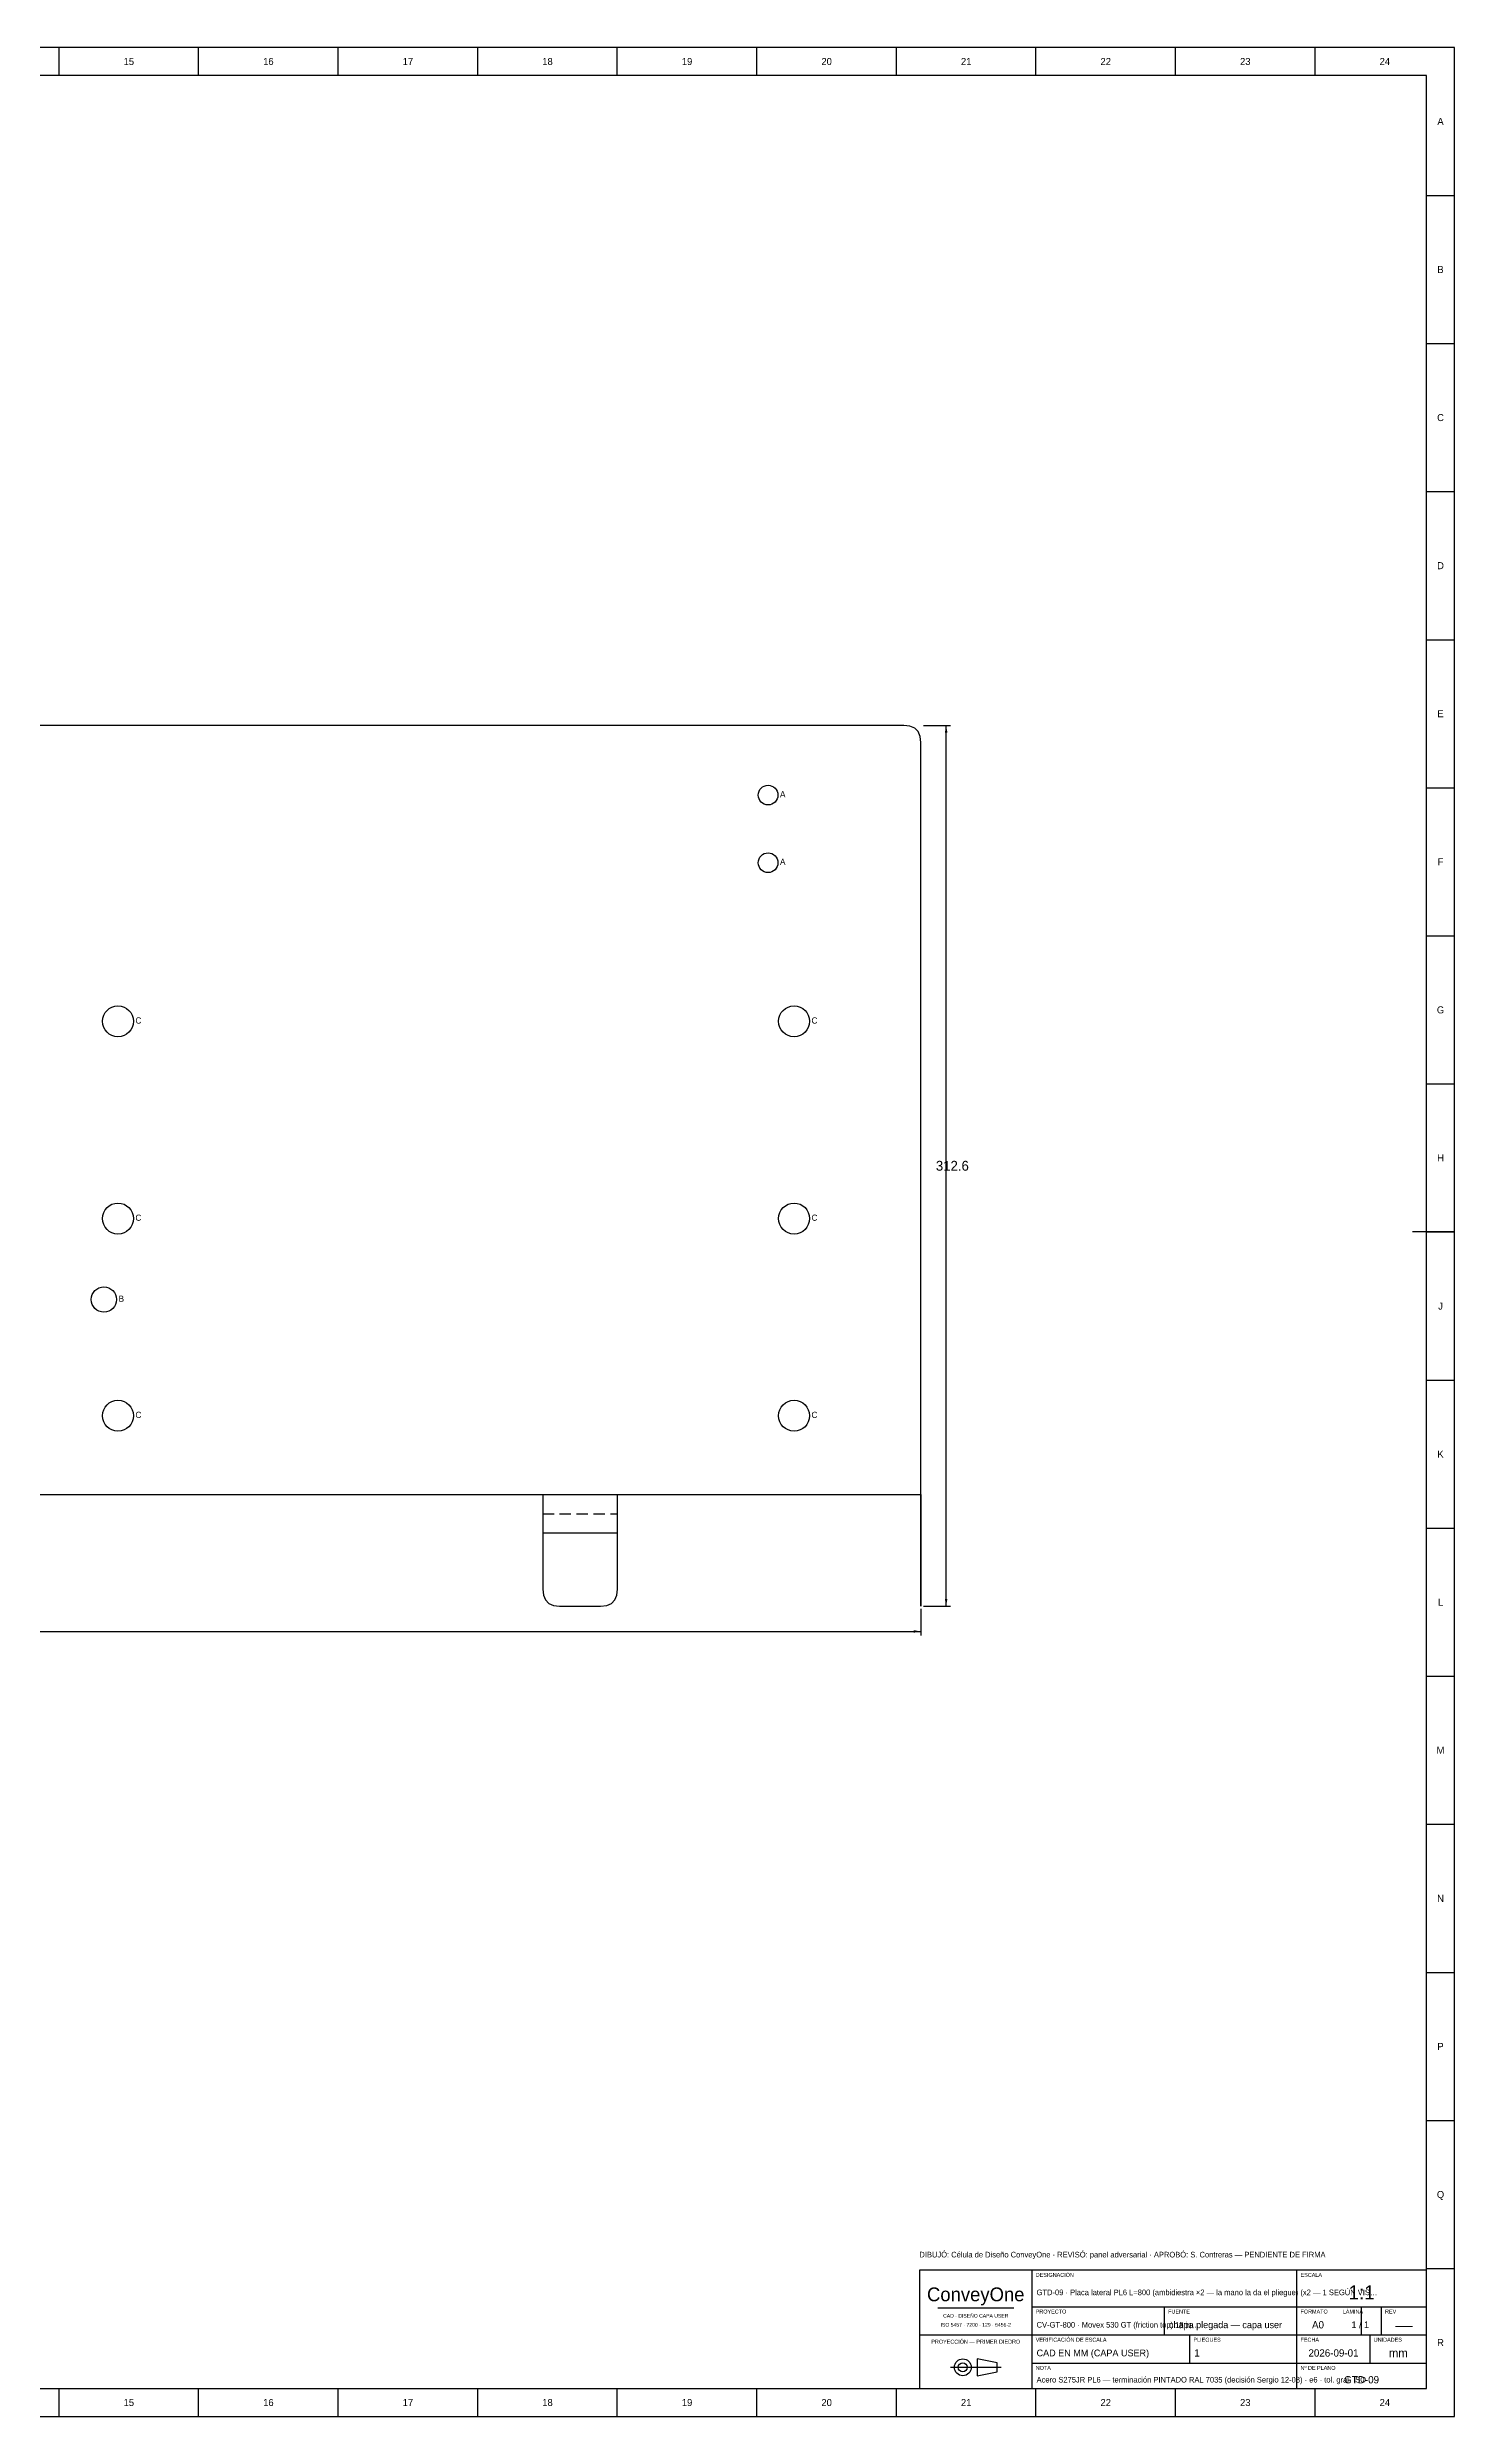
# Model space of a CAD drawing. Extents: x 0 to 1189, y 0 to 841.
# Drawn here: x 689 to 1189, y 0 to 841 of the extents above; entities that cross this region are included whole.
import ezdxf
from ezdxf.enums import TextEntityAlignment as Align

# ---------------------------------------------------------------- set-up
doc = ezdxf.new("R2010")
doc.units = 0
doc.linetypes.add('DASHED', pattern=[6, 4, -2])
for name, color, linetype in [('COTAS', 7, 'CONTINUOUS'), ('FINA', 7, 'CONTINUOUS'), ('NORMA', 7, 'CONTINUOUS'), ('PLIEGUE', 1, 'DASHED'), ('TEXTO', 7, 'CONTINUOUS'), ('VISIBLE', 7, 'CONTINUOUS')]:
    doc.layers.add(name, color=color, linetype=linetype)

msp = doc.modelspace()

# ---------------------------------------------------------------- linework, layer by layer
at = {"layer": 'COTAS'}
for p, q in [((1000.5, 600.285), (1010, 600.285)), ((1008.5, 287.715), (1008.5, 600.285)), ((999.5, 286.715), (999.5, 277.215)), ((1000.5, 287.715), (1010, 287.715)), ((199.5, 278.715), (999.5, 278.715))]:
    msp.add_line(p, q, dxfattribs=at)
for points in [[(1008.5, 600.285), (1008.95, 597.785), (1008.05, 597.785)], [(1008.5, 287.715), (1008.95, 290.215), (1008.05, 290.215)], [(999.5, 278.715), (997, 279.165), (997, 278.265)]]:
    msp.add_solid(points, dxfattribs=at)
at = {"layer": 'FINA'}
for p, q in [((1189, 841), (0, 841)), ((693.5833, 831), (693.5833, 841)), ((743.125, 831), (743.125, 841)), ((792.6667, 831), (792.6667, 841)), ((842.2083, 831), (842.2083, 841)), ((891.75, 831), (891.75, 841)), ((941.2917, 831), (941.2917, 841)), ((990.8333, 831), (990.8333, 841)), ((1040.375, 831), (1040.375, 841)), ((1089.9167, 831), (1089.9167, 841)), ((1139.4583, 831), (1139.4583, 841)), ((1189, 0), (1189, 841)), ((1179, 788.4375), (1189, 788.4375)), ((1179, 735.875), (1189, 735.875)), ((1179, 683.3125), (1189, 683.3125)), ((1179, 630.75), (1189, 630.75)), ((1179, 578.1875), (1189, 578.1875)), ((1179, 525.625), (1189, 525.625)), ((1179, 473.0625), (1189, 473.0625)), ((1179, 420.5), (1189, 420.5)), ((1179, 367.9375), (1189, 367.9375)), ((865.29, 327.285), (891.85, 327.285)), ((865.29, 313.715), (891.85, 313.715)), ((1179, 315.375), (1189, 315.375)), ((1179, 262.8125), (1189, 262.8125)), ((1179, 210.25), (1189, 210.25)), ((1179, 157.6875), (1189, 157.6875)), ((1179, 105.125), (1189, 105.125)), ((1179, 52.5625), (1189, 52.5625)), ((1005.5, 38.6), (1032.5, 38.6)), ((1039, 39), (1133, 39)), ((1086, 29), (1086, 39)), ((1133, 39), (1179, 39)), ((1156, 29), (1156, 39)), ((1163, 29), (1163, 39)), ((999, 29), (1039, 29)), ((1039, 29), (1133, 29)), ((1095, 19), (1095, 29)), ((1133, 29), (1179, 29)), ((1159, 19), (1159, 29)), ((1010.03, 17.5), (1027.97, 17.5)), ((1039, 19), (1133, 19)), ((1133, 19), (1179, 19)), ((693.5833, 0), (693.5833, 10)), ((743.125, 0), (743.125, 10)), ((792.6667, 0), (792.6667, 10)), ((842.2083, 0), (842.2083, 10)), ((891.75, 0), (891.75, 10)), ((941.2917, 0), (941.2917, 10)), ((990.8333, 0), (990.8333, 10)), ((1040.375, 0), (1040.375, 10)), ((1089.9167, 0), (1089.9167, 10)), ((1139.4583, 0), (1139.4583, 10)), ((0, 0), (1189, 0))]:
    msp.add_line(p, q, dxfattribs=at)
at = {"layer": 'NORMA'}
for p, q in [((1179, 831), (20, 831)), ((1179, 10), (1179, 831)), ((1189, 420.5), (1174, 420.5)), ((1179, 52), (999, 52)), ((999, 52), (999, 10)), ((1039, 10), (1039, 52)), ((1133, 10), (1133, 52)), ((1179, 10), (1179, 52)), ((20, 10), (1179, 10)), ((999, 10), (1179, 10))]:
    msp.add_line(p, q, dxfattribs=at)
at = {"layer": 'PLIEGUE'}
msp.add_line((865.29, 320.505), (891.85, 320.505), dxfattribs=at)
at = {"layer": 'TEXTO'}
for p, q in [((1026.59, 19.11), (1019.46, 20.49)), ((1019.46, 20.49), (1019.46, 14.51)), ((1026.59, 15.89), (1026.59, 19.11)), ((1019.46, 14.51), (1026.59, 15.89))]:
    msp.add_line(p, q, dxfattribs=at)
for radius in [2.99, 1.61]:
    msp.add_circle((1014.4, 17.5), radius, dxfattribs=at)
at = {"layer": 'VISIBLE'}
for p, q in [((993.5, 600.285), (205.5, 600.285)), ((995.66, 600.045), (993.5, 600.285)), ((997.34, 599.325), (995.66, 600.045)), ((998.54, 598.125), (997.34, 599.325)), ((999.26, 596.445), (998.54, 598.125)), ((999.5, 594.285), (999.26, 596.445)), ((999.5, 287.715), (999.5, 594.285)), ((685.29, 327.285), (865.29, 327.285)), ((865.29, 327.285), (865.29, 293.715)), ((891.85, 293.715), (891.85, 327.285)), ((891.85, 327.285), (999.5, 327.285)), ((999.5, 327.285), (999.5, 287.715)), ((865.29, 293.715), (865.53, 291.555)), ((865.53, 291.555), (866.25, 289.875)), ((866.25, 289.875), (867.45, 288.675)), ((867.45, 288.675), (869.13, 287.955)), ((869.13, 287.955), (871.29, 287.715)), ((871.29, 287.715), (885.85, 287.715)), ((885.85, 287.715), (888.01, 287.955)), ((888.01, 287.955), (889.69, 288.675)), ((889.69, 288.675), (890.89, 289.875)), ((890.89, 289.875), (891.61, 291.555)), ((891.61, 291.555), (891.85, 293.715))]:
    msp.add_line(p, q, dxfattribs=at)
for centre, radius in [((945.3, 575.585), 3.5), ((945.3, 551.585), 3.5), ((714.5, 495.285), 5.5), ((954.5, 495.285), 5.5), ((714.5, 425.285), 5.5), ((954.5, 425.285), 5.5), ((709.5, 396.535), 4.5), ((714.5, 355.285), 5.5), ((954.5, 355.285), 5.5)]:
    msp.add_circle(centre, radius, dxfattribs=at)

# ---------------------------------------------------------------- texts
at = {"layer": 'COTAS'}
msp.add_text('312.6', height=3.5, dxfattribs=at).set_placement((1010.7, 444), align=Align.MIDDLE_CENTER)
at = {"layer": 'TEXTO'}
for s, height, p in [('15', 2.5, (718.3542, 836)), ('16', 2.5, (767.8958, 836)), ('17', 2.5, (817.4375, 836)), ('18', 2.5, (866.9792, 836)), ('19', 2.5, (916.5208, 836)), ('20', 2.5, (966.0625, 836)), ('21', 2.5, (1015.6042, 836)), ('22', 2.5, (1065.1458, 836)), ('23', 2.5, (1114.6875, 836)), ('24', 2.5, (1164.2292, 836)), ('A', 2.5, (1184, 814.7188)), ('B', 2.5, (1184, 762.1563)), ('C', 2.5, (1184, 709.5938)), ('D', 2.5, (1184, 657.0313)), ('E', 2.5, (1184, 604.4688)), ('F', 2.5, (1184, 551.9063)), ('G', 2.5, (1184, 499.3438)), ('H', 2.5, (1184, 446.7813)), ('J', 2.5, (1184, 394.2188)), ('K', 2.5, (1184, 341.6563)), ('L', 2.5, (1184, 289.0938)), ('M', 2.5, (1184, 236.5313)), ('N', 2.5, (1184, 183.9688)), ('P', 2.5, (1184, 131.4063)), ('Q', 2.5, (1184, 78.8438)), ('ConveyOne', 4.9, (1019, 43.4)), ('1:1', 5, (1156, 44.1)), ('CAD · DISEÑO CAPA USER', 1.3, (1019, 35.8)), ('A0', 2.6, (1140.5, 32.6)), ('1 / 1', 2.4, (1155.5, 32.6)), ('PROYECCIÓN — PRIMER DIEDRO', 1.4, (1019, 26.6)), ('ISO 5457 · 7200 · 129 · 5456-2', 1.3, (1019, 32.6)), ('—', 4.6, (1171, 32.6)), ('R', 2.5, (1184, 26.2813)), ('2026-09-01', 2.6, (1146, 22.6)), ('mm', 3, (1169, 22.6)), ('GTD-09', 2.6, (1156, 13.1)), ('15', 2.5, (718.3542, 5)), ('16', 2.5, (767.8958, 5)), ('17', 2.5, (817.4375, 5)), ('18', 2.5, (866.9792, 5)), ('19', 2.5, (916.5208, 5)), ('20', 2.5, (966.0625, 5)), ('21', 2.5, (1015.6042, 5)), ('22', 2.5, (1065.1458, 5)), ('23', 2.5, (1114.6875, 5)), ('24', 2.5, (1164.2292, 5))]:
    msp.add_text(s, height=height, dxfattribs=at).set_placement(p, align=Align.MIDDLE_CENTER)
for s, height, p in [('A', 2.2, (949.5, 574.785)), ('A', 2.2, (949.5, 550.785)), ('C', 2.2, (720.7, 494.485)), ('C', 2.2, (960.7, 494.485)), ('C', 2.2, (720.7, 424.485)), ('C', 2.2, (960.7, 424.485)), ('B', 2.2, (714.7, 395.735)), ('C', 2.2, (720.7, 354.485)), ('C', 2.2, (960.7, 354.485)), ('DIBUJÓ: Célula de Diseño ConveyOne · REVISÓ: panel adversarial · APROBÓ: S. Contreras — PENDIENTE DE FIRMA', 2, (999, 56.5)), ('DESIGNACIÓN', 1.4, (1040.3, 49.6)), ('ESCALA', 1.4, (1134.3, 49.6)), ('PROYECTO', 1.4, (1040.3, 36.6)), ('FUENTE', 1.4, (1087.3, 36.6)), ('FORMATO', 1.4, (1134.3, 36.6)), ('LÁMINA', 1.4, (1149.3, 36.6)), ('REV', 1.4, (1164.3, 36.6)), ('VERIFICACIÓN DE ESCALA', 1.4, (1040.3, 26.6)), ('PLIEGUES', 1.4, (1096.3, 26.6)), ('FECHA', 1.4, (1134.3, 26.6)), ('UNIDADES', 1.4, (1160.3, 26.6)), ('NOTA', 1.4, (1040.3, 16.6)), ('Nº DE PLANO', 1.4, (1134.3, 16.6))]:
    msp.add_text(s, height=height, dxfattribs=at).set_placement(p)
for s, height, p in [('GTD-09 · Placa lateral PL6 L=800 (ambidiestra ×2 — la mano la da el pliegue) (x2 — 1 SEGÚN VIS…', 2, (1040.6, 44.1)), ('CV-GT-800 · Movex 530 GT (friction top) 18 in…', 2, (1040.6, 32.6)), ('chapa plegada — capa user', 2.4, (1087.6, 32.6)), ('CAD EN MM (CAPA USER)', 2.4, (1040.6, 22.6)), ('1', 2.6, (1096.6, 22.6)), ('Acero S275JR PL6 — terminación PINTADO RAL 7035 (decisión Sergio 12-08) · e6 · tol. gral. ISO …', 2, (1040.6, 13.1))]:
    msp.add_text(s, height=height, dxfattribs=at).set_placement(p, align=Align.MIDDLE_LEFT)

doc.saveas('drawing.dxf')
